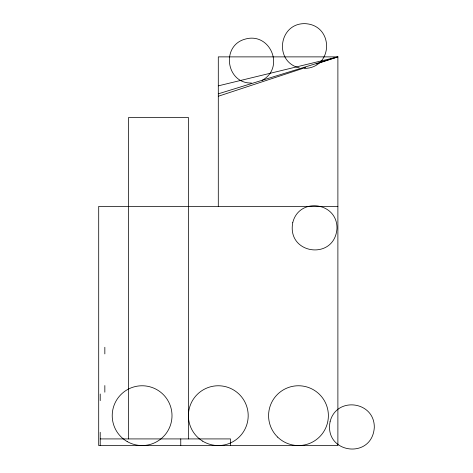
<?xml version="1.0" encoding="UTF-8"?>
<svg xmlns="http://www.w3.org/2000/svg" width="473" height="473" viewBox="0 0 473 473"><rect width="100%" height="100%" fill="white"/><g stroke="black" fill="none" stroke-linecap="round" stroke-linejoin="round"><path stroke-width="0.71" d="M262.107 80.363C285.385 67.674 270.201 31.703 245.038 39.158C220.749 45.733 226.206 83.721 251.4 83.012M218.295 96.256L305.718 67.473M316.206 64.021L337.888 56.878L337.888 445.554L98.703 445.554L98.703 206.37L337.888 206.37M218.295 93.837L337.888 56.878L218.295 56.878L218.295 206.37M218.295 85.855L337.888 56.878M304.517 68.419C333.571 67.87 334.098 25.081 305.097 23.65C278.727 22.976 273.619 61.685 299.273 67.87M100.217 438.92L230.546 438.92L230.546 445.554M188.396 438.92L188.396 117.452L128.603 117.452L128.603 438.92M180.763 438.92L180.763 445.554M104.84 347.271L104.84 353.91M104.84 385.542L104.84 392.176M100.217 394.015L100.217 400.649M100.217 432.281L100.217 445.554M292.763 222.629C286.532 254.575 334.742 260.925 336.983 228.453C337.533 202.024 299.054 196.851 292.763 222.629M330.077 421.75C323.845 453.696 372.056 460.046 374.297 427.574C374.841 401.145 336.362 395.972 330.077 421.75M127.166 441.546A29.894 29.894 0 0 0 172.006 415.661A29.894 29.894 0 0 0 127.166 389.77A29.894 29.894 0 0 0 127.166 441.546M277.681 437.135A29.9 29.9 0 0 0 327.482 422.939A29.9 29.9 0 0 0 290.286 386.902A29.9 29.9 0 0 0 277.681 437.135M202.686 441.155A29.9 29.9 0 0 0 248.183 416.429A29.9 29.9 0 0 0 204.017 389.391A29.9 29.9 0 0 0 202.686 441.155"/></g></svg>
